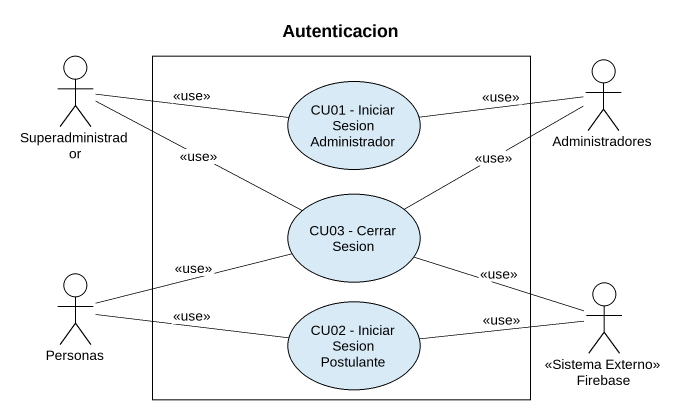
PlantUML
@startuml
title Autenticacion
actor Superadministrador
rectangle " " as rectangle1 {
  usecase "CU01 - Iniciar Sesion Administrador" as CU01_Iniciar_Sesion
  usecase "CU03 - Cerrar Sesion" as CU03_Cerrar_Sesion
  usecase "CU02 - Iniciar Sesion Postulante" as CU02_Iniciar_Sesion
}
actor Administradores
actor Personas
actor Firebase <<Sistema Externo>>
Superadministrador -right- CU01_Iniciar_Sesion : <<use>>
Superadministrador -right- CU03_Cerrar_Sesion : <<use>>
Administradores -left- CU01_Iniciar_Sesion : <<use>>
Administradores -left- CU03_Cerrar_Sesion : <<use>>
Personas -right- CU03_Cerrar_Sesion : <<use>>
Personas -right- CU02_Iniciar_Sesion : <<use>>
Firebase -left- CU03_Cerrar_Sesion : <<use>>
Firebase -left- CU02_Iniciar_Sesion : <<use>>
@enduml
